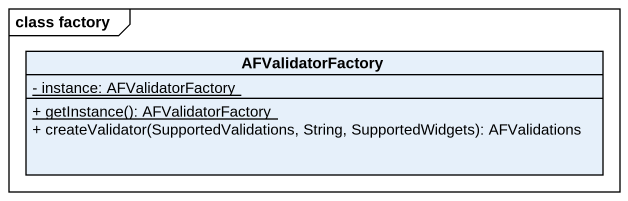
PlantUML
@startuml
mainframe class factory
hide circle
hide empty members
skinparam classAttributeIconSize 0
class AFValidatorFactory {
  {static} - instance: AFValidatorFactory
  {static} + getInstance(): AFValidatorFactory
  + createValidator(SupportedValidations, String, SupportedWidgets): AFValidations
}
@enduml
